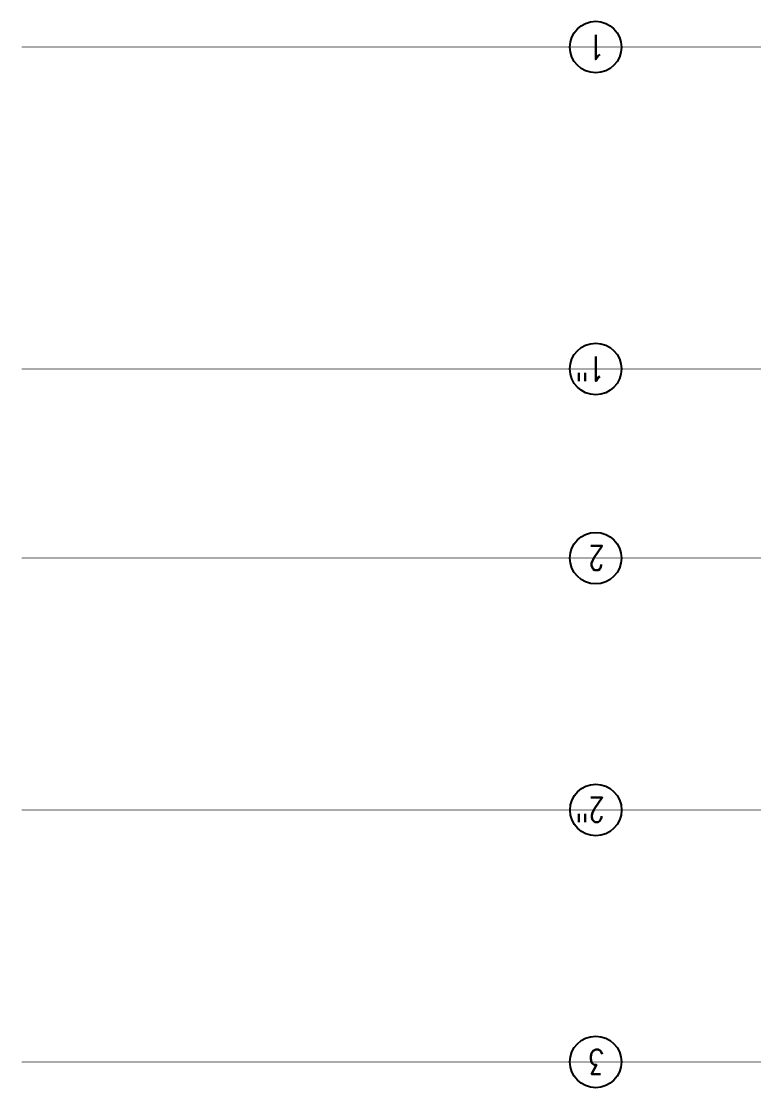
# Model space of a CAD drawing. Header units: millimetres. Extents: x 1478096 to 1808313, y 619971 to 762366.
# Drawn here: x 1478096 to 1504257, y 700909 to 739011 of the extents above; entities that cross this region are included whole.
import ezdxf

# ---------------------------------------------------------------- set-up
doc = ezdxf.new("R2010")
doc.units = ezdxf.units.MM
doc.header["$LTSCALE"] = 10
doc.linetypes.add('CENTERX2', pattern=[4, 2.5, -0.5, 0.5, -0.5])
doc.layers.add('0_Estructura', color=251, linetype='Continuous')
doc.layers.add('COSTAN-CAM-EJES', color=251, linetype='CENTERX2')
doc.styles.add('BB-GRILLA$0$romans', font='romans.shx', dxfattribs={"width": 0.8})

msp = doc.modelspace()

# ---------------------------------------------------------------- linework, layer by layer
at = {"layer": '0_Estructura'}
for centre in [(1498613.266, 738090.156), (1498613.266, 726590.156), (1498613.266, 719831.133), (1498616.711, 710829.642), (1498613.267, 701829.266)]:
    msp.add_circle(centre, 920.377, dxfattribs=at)
at = {"layer": 'COSTAN-CAM-EJES', "const_width": 25}
for points in [[(1478109.178, 738090.157), (1676825.371, 738090.157)], [(1478108.725, 726590.155), (1676824.918, 726590.155)], [(1478108.728, 719831.134), (1676824.92, 719831.134)], [(1478108.728, 710829.642), (1676824.92, 710829.642)], [(1478108.728, 701829.267), (1676824.92, 701829.267)]]:
    msp.add_lwpolyline(points, dxfattribs=at)

# ---------------------------------------------------------------- texts
at = {"layer": '0_Estructura', "style": 'BB-GRILLA$0$romans', "width": 0.77}
for s, p in [('1', (1498930.817, 738533.017, 0.035)), ('1"', (1498930.817, 727033.017, 0.035)), ('2', (1498930.818, 720273.994, 0.035)), ('2"', (1498934.262, 711272.502, 0.035)), ('3', (1498930.818, 702272.126, 0.035))]:
    msp.add_text(s, height=875, rotation=180, dxfattribs=at).set_placement(p)

doc.saveas('drawing.dxf')
